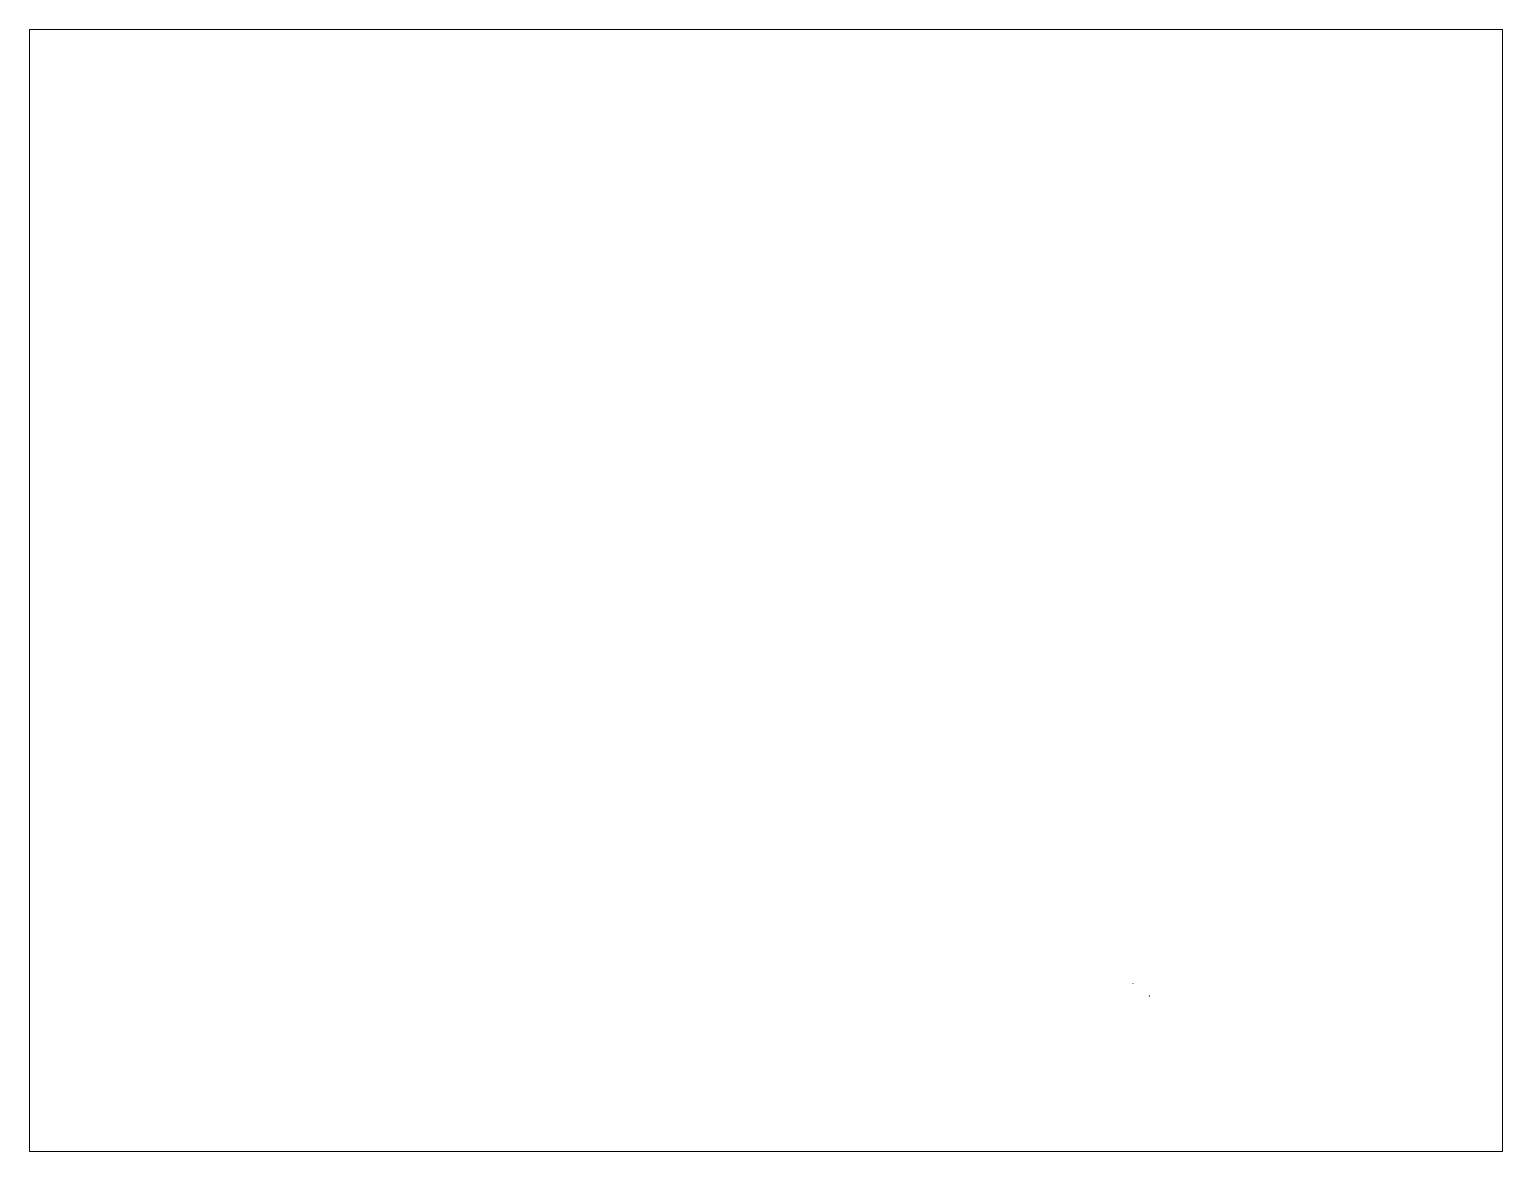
# Paper-space layout 'Layout1' of a CAD drawing. Header units: inches. Extents: x 1.05 to 9.45, y 0.8 to 7.2.
# The model-space entities are those that its viewports show. They can reach past a viewport. Long polylines and large blocks are cut down to what shows.
import ezdxf

# ---------------------------------------------------------------- set-up
doc = ezdxf.new("R2010")
doc.units = ezdxf.units.IN
doc.header["$MEASUREMENT"] = 0
doc.layers.add('FURNITUR', color=202, linetype='CONTINUOUS', lineweight=0)
doc.layers.add('Wall', color=7, linetype='CONTINUOUS', lineweight=50)
doc.layers.add('Line', color=7, linetype='CONTINUOUS')

# ---------------------------------------------------------------- blocks, each defined once
blk = doc.blocks.new('nbnbnbnbn')
at = {"layer": 'FURNITUR', "linetype": 'Continuous'}
for p, q in [((121581, -127892), (121576, -127891)), ((121580, -127893), (121576, -127893)), ((121580, -127894), (121576, -127895)), ((121581, -127891), (121577, -127889)), ((121581, -127896), (121577, -127897)), ((121582, -127890), (121578, -127887)), ((121581, -127897), (121578, -127899)), ((121582, -127898), (121579, -127901)), ((121583, -127890), (121580, -127885)), ((121584, -127889), (121581, -127884)), ((121583, -127898), (121581, -127902)), ((121585, -127889), (121583, -127883)), ((121584, -127899), (121583, -127903)), ((121586, -127899), (121585, -127903)), ((121586, -127889), (121588, -127883)), ((121586, -127889), (121586, -127883)), ((121587, -127889), (121590, -127884)), ((121587, -127899), (121587, -127904)), ((121588, -127890), (121592, -127885)), ((121588, -127898), (121589, -127903)), ((121589, -127890), (121593, -127886)), ((121589, -127891), (121595, -127888)), ((121589, -127898), (121591, -127902)), ((121590, -127891), (121596, -127890)), ((121590, -127892), (121596, -127892)), ((121590, -127895), (121595, -127898)), ((121590, -127896), (121594, -127900)), ((121590, -127897), (121593, -127901)), ((121591, -127893), (121596, -127894)), ((121591, -127894), (121596, -127896))]:
    blk.add_line(p, q, dxfattribs=at)
at = {"layer": 'FURNITUR'}
for centre, radius in [((121586, -127893), 10.3), ((121586, -127894), 5.07), ((121586, -127894), 4.63)]:
    blk.add_circle(centre, radius, dxfattribs=at)

msp = doc.modelspace()

# ---------------------------------------------------------------- block references
at = {"layer": 'Wall', "xscale": -1, "rotation": 180}
msp.add_blockref('nbnbnbnbn', (83045.5251029, -184146.0041579), dxfattribs=at)
at = {"layer": 'Wall', "rotation": 90}
msp.add_blockref('nbnbnbnbn', (78515.5713908, -179195.0504457), dxfattribs=at)

psp = doc.layouts.get("Layout1")

# ---------------------------------------------------------------- viewports
at = {"layer": 'Line'}
psp.add_viewport(center=(5.25, 4), size=(8.4, 6.4), view_center_point=(164852.6287336, -13634.4260031), view_height=121672.933553277, dxfattribs=at)

doc.saveas('drawing.dxf')
